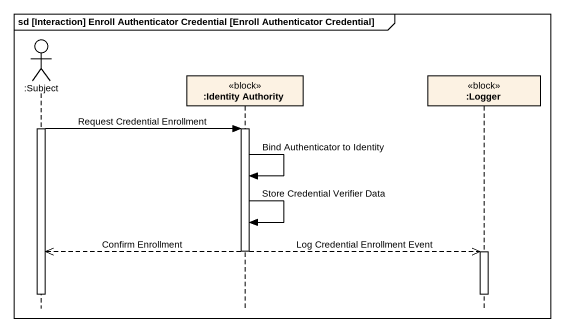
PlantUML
@startuml
mainframe sd [Interaction] Enroll Authenticator Credential [Enroll Authenticator Credential]
hide footbox
actor ":Subject" as Subject
participant ":Identity Authority" as Identity_Authority <<block>>
participant ":Logger" as Logger <<block>>

activate Subject
Subject -> Identity_Authority : Request Credential Enrollment
activate Identity_Authority
Identity_Authority -> Identity_Authority : Bind Authenticator to Identity
Identity_Authority -> Identity_Authority : Store Credential Verifier Data
Identity_Authority -->> Subject : Confirm Enrollment
Identity_Authority -->> Logger : Log Credential Enrollment Event
deactivate Identity_Authority
activate Logger
deactivate Subject
deactivate Logger
@enduml
